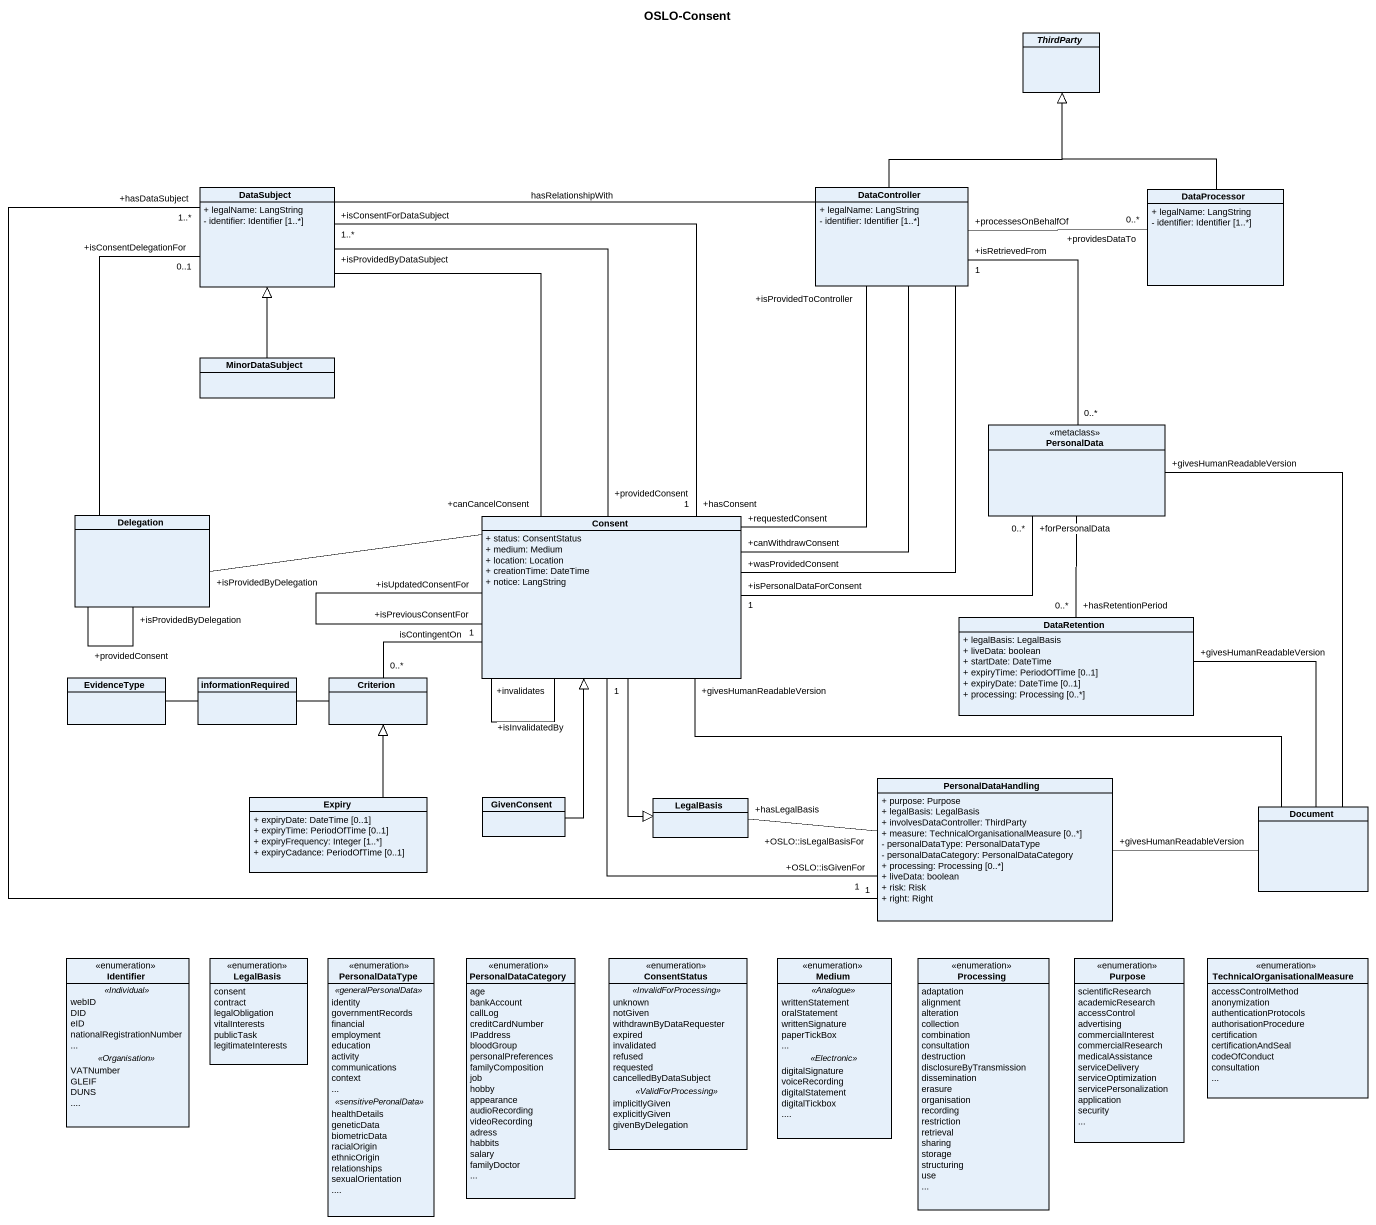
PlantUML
@startuml
title OSLO-Consent
hide circle
hide empty members
skinparam classAttributeIconSize 0
abstract class ThirdParty
class DataSubject {
  + legalName: LangString
  - identifier: Identifier [1..*]
}
class DataController {
  + legalName: LangString
  - identifier: Identifier [1..*]
}
class DataProcessor {
  + legalName: LangString
  - identifier: Identifier [1..*]
}
class MinorDataSubject
class PersonalData <<metaclass>>
class Delegation
class Consent {
  + status: ConsentStatus
  + medium: Medium
  + location: Location
  + creationTime: DateTime
  + notice: LangString
}
class DataRetention {
  + legalBasis: LegalBasis
  + liveData: boolean
  + startDate: DateTime
  + expiryTime: PeriodOfTime [0..1]
  + expiryDate: DateTime [0..1]
  + processing: Processing [0..*]
}
class EvidenceType
class informationRequired
class Criterion
class Expiry {
  + expiryDate: DateTime [0..1]
  + expiryTime: PeriodOfTime [0..1]
  + expiryFrequency: Integer [1..*]
  + expiryCadance: PeriodOfTime [0..1]
}
class GivenConsent
class LegalBasis
class PersonalDataHandling {
  + purpose: Purpose
  + legalBasis: LegalBasis
  + involvesDataController: ThirdParty
  + measure: TechnicalOrganisationalMeasure [0..*]
  - personalDataType: PersonalDataType
  - personalDataCategory: PersonalDataCategory
  + processing: Processing [0..*]
  + liveData: boolean
  + risk: Risk
  + right: Right
}
class Document
enum Identifier {
  .. <<Individual>> ..
  webID
  DID
  eID
  nationalRegistrationNumber
  ~...
  .. <<Organisation>> ..
  VATNumber
  GLEIF
  DUNS
  ~....
}
enum "LegalBasis" as LegalBasis_2 {
  consent
  contract
  legalObligation
  vitalInterests
  publicTask
  legitimateInterests
}
enum PersonalDataType {
  .. <<generalPersonalData>> ..
  identity
  governmentRecords
  financial
  employment
  education
  activity
  communications
  context
  ~...
  .. <<sensitivePeronalData>> ..
  healthDetails
  geneticData
  biometricData
  racialOrigin
  ethnicOrigin
  relationships
  sexualOrientation
  ~....
}
enum PersonalDataCategory {
  age
  bankAccount
  callLog
  creditCardNumber
  IPaddress
  bloodGroup
  personalPreferences
  familyComposition
  job
  hobby
  appearance
  audioRecording
  videoRecording
  adress
  habbits
  salary
  familyDoctor
  ~...
}
enum ConsentStatus {
  .. <<InvalidForProcessing>> ..
  unknown
  notGiven
  withdrawnByDataRequester
  expired
  invalidated
  refused
  requested
  cancelledByDataSubject
  .. <<ValidForProcessing>> ..
  implicitlyGiven
  explicitlyGiven
  givenByDelegation
}
enum Medium {
  .. <<Analogue>> ..
  writtenStatement
  oralStatement
  writtenSignature
  paperTickBox
  ~...
  .. <<Electronic>> ..
  digitalSignature
  voiceRecording
  digitalStatement
  digitalTickbox
  ~....
}
enum Processing {
  adaptation
  alignment
  alteration
  collection
  combination
  consultation
  destruction
  disclosureByTransmission
  dissemination
  erasure
  organisation
  recording
  restriction
  retrieval
  sharing
  storage
  structuring
  use
  ~...
}
enum Purpose {
  scientificResearch
  academicResearch
  accessControl
  advertising
  commercialInterest
  commercialResearch
  medicalAssistance
  serviceDelivery
  serviceOptimization
  servicePersonalization
  application
  security
  ~...
}
enum "TechnicalOrganisationalMeasure" as TechnicalOrganisationalMeasu {
  accessControlMethod
  anonymization
  authenticationProtocols
  authorisationProcedure
  certification
  certificationAndSeal
  codeOfConduct
  consultation
  ~...
}
DataSubject -- "+canCancelConsent" Consent
DataController -up-|> ThirdParty
DataController -left- DataSubject : hasRelationshipWith
DataController "+processesOnBehalfOf" -right- "+providesDataTo\n0..*" DataProcessor
DataController "+isRetrievedFrom\n1" -- "0..*" PersonalData
DataController -- "+canWithdrawConsent" Consent
DataController -- "+wasProvidedConsent" Consent
DataController "+isProvidedToController" -- "+requestedConsent" Consent
DataProcessor -up-|> ThirdParty
MinorDataSubject -up-|> DataSubject
PersonalData "+givesHumanReadableVersion" -- Document
Delegation -up- "+isConsentDelegationFor\n0..1" DataSubject
Delegation "+providedConsent" -- "+isProvidedByDelegation" Delegation
Consent "+hasConsent\n1" -up- "+isConsentForDataSubject\n1..*" DataSubject
Consent "+providedConsent" -up- "+isProvidedByDataSubject" DataSubject
Consent "+isPersonalDataForConsent\n1" -right- "+forPersonalData\n0..*" PersonalData
Consent -left- "+isProvidedByDelegation" Delegation
Consent "+isUpdatedConsentFor" -- "+isPreviousConsentFor" Consent
Consent "+isInvalidatedBy" -- "+invalidates" Consent
Consent --|> LegalBasis
Consent "+givesHumanReadableVersion" -right- Document
DataRetention "+hasRetentionPeriod\n0..*" -up- PersonalData
DataRetention "+givesHumanReadableVersion" -- Document
informationRequired -left- EvidenceType
Criterion "0..*" -right- "1" Consent : isContingentOn
Criterion -left- informationRequired
Expiry -up-|> Criterion
GivenConsent -up-|> Consent
LegalBasis "+hasLegalBasis" -right- "+OSLO::isLegalBasisFor" PersonalDataHandling
PersonalDataHandling "1" -up- "+hasDataSubject\n1..*" DataSubject
PersonalDataHandling "+OSLO::isGivenFor\n1" -up- "1" Consent
PersonalDataHandling "+givesHumanReadableVersion" -right- Document
@enduml
